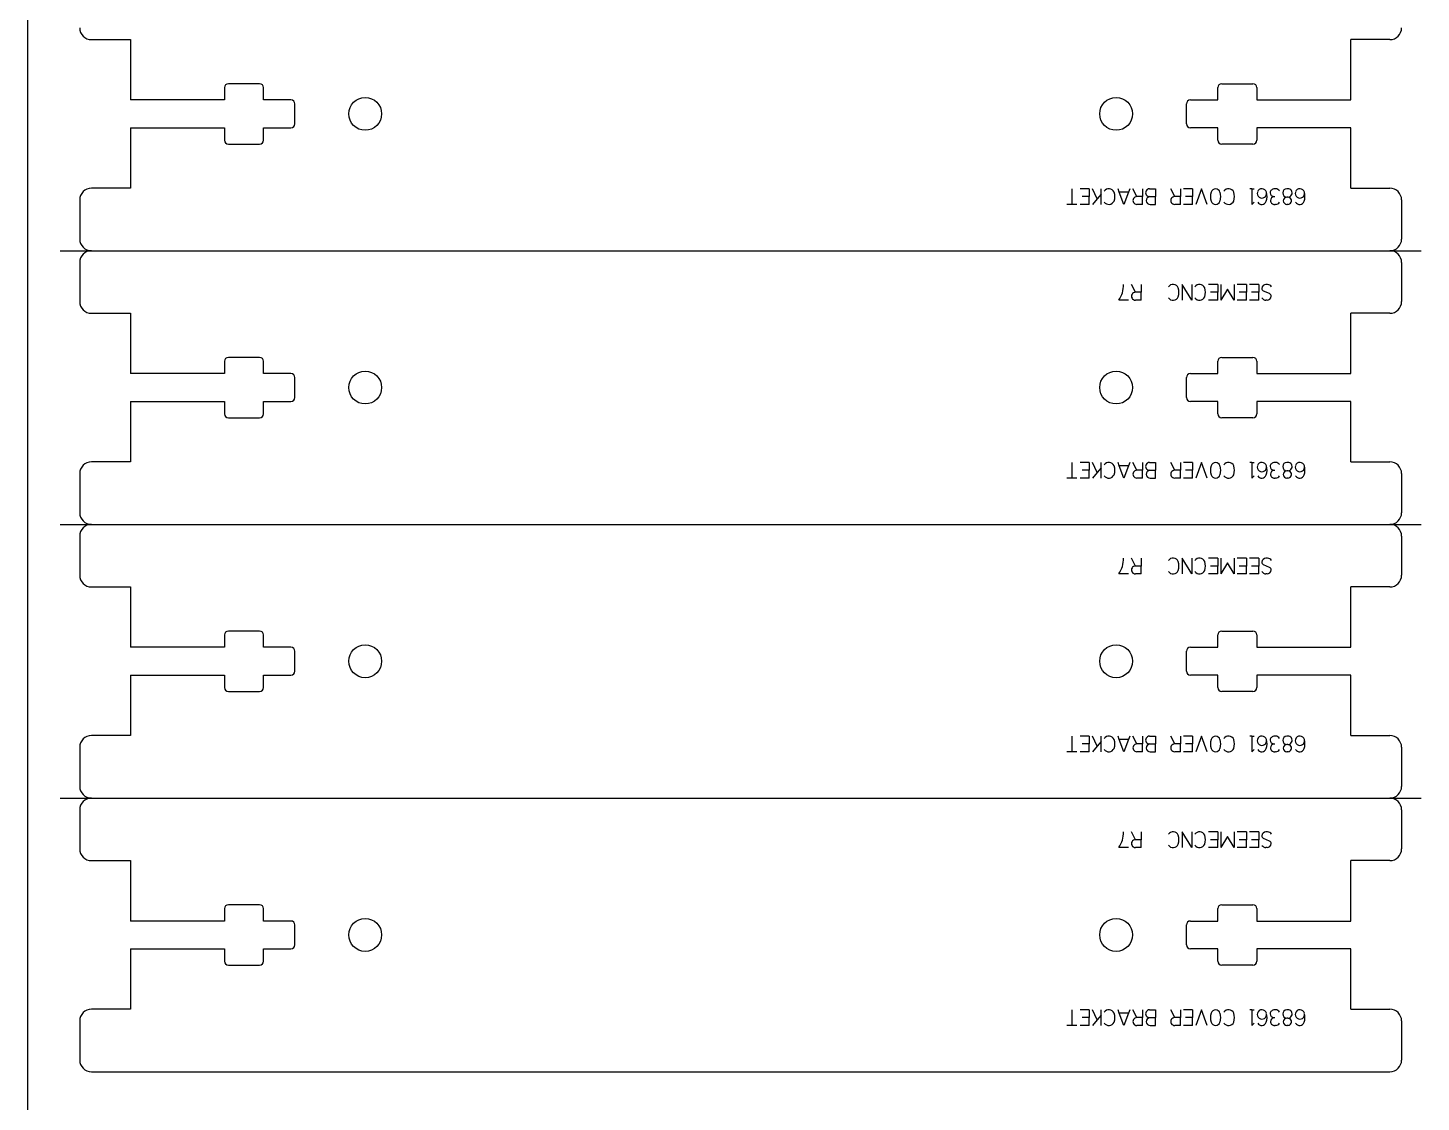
# Model space of a CAD drawing. Header units: inches. Extents: x -1316 to -504, y -366 to 91.
# Drawn here: x -1316.5 to -1138.3, y -165.9 to -28.5 of the extents above; entities that cross this region are included whole.
import ezdxf

# ---------------------------------------------------------------- set-up
doc = ezdxf.new("R2010")
doc.units = ezdxf.units.IN
doc.header["$MEASUREMENT"] = 0
doc.linetypes.add('Continuous2', pattern=[0])
doc.layers.add('68361 Cover Bracket', color=1, linetype='Continuous')
doc.layers.add('STOCK OUTLINE', color=1, linetype='Continuous')

msp = doc.modelspace()

# ---------------------------------------------------------------- linework, layer by layer
at = {"layer": '68361 Cover Bracket', "color": 1, "linetype": 'Continuous2', "lineweight": -3, "true_color": 0xff0000}
for p, q in [((-1308.34, -30.05), (-1303.34, -30.05)), ((-1303.34, -30.05), (-1303.34, -37.77)), ((-1142.34, -30.05), (-1147.34, -30.05)), ((-1147.34, -37.77), (-1147.34, -30.05)), ((-1291.34, -36.19), (-1291.34, -37.77)), ((-1286.84, -35.69), (-1290.84, -35.69)), ((-1286.34, -37.77), (-1286.34, -36.19)), ((-1164.34, -37.77), (-1164.34, -36.19)), ((-1163.84, -35.69), (-1159.84, -35.69)), ((-1159.34, -36.19), (-1159.34, -37.77)), ((-1291.34, -37.77), (-1303.34, -37.77)), ((-1282.84, -37.77), (-1286.34, -37.77)), ((-1282.34, -40.82), (-1282.34, -38.27)), ((-1168.34, -40.82), (-1168.34, -38.27)), ((-1167.84, -37.77), (-1164.34, -37.77)), ((-1159.34, -37.77), (-1147.34, -37.77)), ((-1303.34, -41.32), (-1303.34, -49.05)), ((-1303.34, -41.32), (-1291.34, -41.32)), ((-1291.34, -41.32), (-1291.34, -42.91)), ((-1286.34, -42.91), (-1286.34, -41.32)), ((-1286.34, -41.32), (-1282.84, -41.32)), ((-1164.34, -41.32), (-1167.84, -41.32)), ((-1164.34, -42.91), (-1164.34, -41.32)), ((-1159.34, -41.32), (-1159.34, -42.91)), ((-1147.34, -41.32), (-1159.34, -41.32)), ((-1147.34, -49.05), (-1147.34, -41.32)), ((-1290.84, -43.41), (-1286.84, -43.41)), ((-1159.84, -43.41), (-1163.84, -43.41)), ((-1303.34, -49.05), (-1308.34, -49.05)), ((-1147.34, -49.05), (-1142.34, -49.05)), ((-1309.84, -50.55), (-1309.84, -55.55)), ((-1140.84, -50.55), (-1140.84, -55.55)), ((-1309.84, -58.55), (-1309.84, -63.55)), ((-1140.84, -58.55), (-1140.84, -63.55)), ((-1308.34, -65.05), (-1303.34, -65.05)), ((-1303.34, -65.05), (-1303.34, -72.77)), ((-1142.34, -65.05), (-1147.34, -65.05)), ((-1147.34, -72.77), (-1147.34, -65.05)), ((-1291.34, -71.19), (-1291.34, -72.77)), ((-1286.84, -70.69), (-1290.84, -70.69)), ((-1286.34, -72.77), (-1286.34, -71.19)), ((-1164.34, -72.77), (-1164.34, -71.19)), ((-1163.84, -70.69), (-1159.84, -70.69)), ((-1159.34, -71.19), (-1159.34, -72.77)), ((-1291.34, -72.77), (-1303.34, -72.77)), ((-1282.84, -72.77), (-1286.34, -72.77)), ((-1167.84, -72.77), (-1164.34, -72.77)), ((-1159.34, -72.77), (-1147.34, -72.77)), ((-1282.34, -75.82), (-1282.34, -73.27)), ((-1168.34, -75.82), (-1168.34, -73.27)), ((-1303.34, -76.32), (-1303.34, -84.05)), ((-1303.34, -76.32), (-1291.34, -76.32)), ((-1291.34, -76.32), (-1291.34, -77.91)), ((-1286.34, -77.91), (-1286.34, -76.32)), ((-1286.34, -76.32), (-1282.84, -76.32)), ((-1164.34, -76.32), (-1167.84, -76.32)), ((-1164.34, -77.91), (-1164.34, -76.32)), ((-1159.34, -76.32), (-1159.34, -77.91)), ((-1147.34, -76.32), (-1159.34, -76.32)), ((-1147.34, -84.05), (-1147.34, -76.32)), ((-1290.84, -78.41), (-1286.84, -78.41)), ((-1159.84, -78.41), (-1163.84, -78.41)), ((-1303.34, -84.05), (-1308.34, -84.05)), ((-1147.34, -84.05), (-1142.34, -84.05)), ((-1309.84, -85.55), (-1309.84, -90.55)), ((-1140.84, -85.55), (-1140.84, -90.55)), ((-1309.84, -93.55), (-1309.84, -98.55)), ((-1140.84, -93.55), (-1140.84, -98.55)), ((-1308.34, -100.05), (-1303.34, -100.05)), ((-1303.34, -100.05), (-1303.34, -107.77)), ((-1142.34, -100.05), (-1147.34, -100.05)), ((-1147.34, -107.77), (-1147.34, -100.05)), ((-1291.34, -106.19), (-1291.34, -107.77)), ((-1286.84, -105.69), (-1290.84, -105.69)), ((-1286.34, -107.77), (-1286.34, -106.19)), ((-1164.34, -107.77), (-1164.34, -106.19)), ((-1163.84, -105.69), (-1159.84, -105.69)), ((-1159.34, -106.19), (-1159.34, -107.77)), ((-1291.34, -107.77), (-1303.34, -107.77)), ((-1282.84, -107.77), (-1286.34, -107.77)), ((-1282.34, -110.82), (-1282.34, -108.27)), ((-1168.34, -110.82), (-1168.34, -108.27)), ((-1167.84, -107.77), (-1164.34, -107.77)), ((-1159.34, -107.77), (-1147.34, -107.77)), ((-1303.34, -111.32), (-1303.34, -119.05)), ((-1303.34, -111.32), (-1291.34, -111.32)), ((-1291.34, -111.32), (-1291.34, -112.91)), ((-1286.34, -112.91), (-1286.34, -111.32)), ((-1286.34, -111.32), (-1282.84, -111.32)), ((-1164.34, -111.32), (-1167.84, -111.32)), ((-1164.34, -112.91), (-1164.34, -111.32)), ((-1159.34, -111.32), (-1159.34, -112.91)), ((-1147.34, -111.32), (-1159.34, -111.32)), ((-1147.34, -119.05), (-1147.34, -111.32)), ((-1290.84, -113.41), (-1286.84, -113.41)), ((-1159.84, -113.41), (-1163.84, -113.41)), ((-1303.34, -119.05), (-1308.34, -119.05)), ((-1147.34, -119.05), (-1142.34, -119.05)), ((-1309.84, -120.55), (-1309.84, -125.55)), ((-1140.84, -120.55), (-1140.84, -125.55)), ((-1309.84, -128.55), (-1309.84, -133.55)), ((-1140.84, -128.55), (-1140.84, -133.55)), ((-1308.34, -135.05), (-1303.34, -135.05)), ((-1303.34, -135.05), (-1303.34, -142.77)), ((-1142.34, -135.05), (-1147.34, -135.05)), ((-1147.34, -142.77), (-1147.34, -135.05)), ((-1286.84, -140.69), (-1290.84, -140.69)), ((-1163.84, -140.69), (-1159.84, -140.69)), ((-1291.34, -141.19), (-1291.34, -142.77)), ((-1286.34, -142.77), (-1286.34, -141.19)), ((-1164.34, -142.77), (-1164.34, -141.19)), ((-1159.34, -141.19), (-1159.34, -142.77)), ((-1291.34, -142.77), (-1303.34, -142.77)), ((-1282.84, -142.77), (-1286.34, -142.77)), ((-1282.34, -145.82), (-1282.34, -143.27)), ((-1168.34, -145.82), (-1168.34, -143.27)), ((-1167.84, -142.77), (-1164.34, -142.77)), ((-1159.34, -142.77), (-1147.34, -142.77)), ((-1303.34, -146.32), (-1303.34, -154.05)), ((-1303.34, -146.32), (-1291.34, -146.32)), ((-1291.34, -146.32), (-1291.34, -147.91)), ((-1286.34, -147.91), (-1286.34, -146.32)), ((-1286.34, -146.32), (-1282.84, -146.32)), ((-1164.34, -146.32), (-1167.84, -146.32)), ((-1164.34, -147.91), (-1164.34, -146.32)), ((-1159.34, -146.32), (-1159.34, -147.91)), ((-1147.34, -146.32), (-1159.34, -146.32)), ((-1147.34, -154.05), (-1147.34, -146.32)), ((-1290.84, -148.41), (-1286.84, -148.41)), ((-1159.84, -148.41), (-1163.84, -148.41)), ((-1303.34, -154.05), (-1308.34, -154.05)), ((-1147.34, -154.05), (-1142.34, -154.05)), ((-1309.84, -155.55), (-1309.84, -160.55)), ((-1140.84, -155.55), (-1140.84, -160.55)), ((-1308.34, -162.05), (-1142.34, -162.05))]:
    msp.add_line(p, q, dxfattribs=at)
at = {"layer": '68361 Cover Bracket', "color": 3, "linetype": 'Continuous2', "lineweight": -3, "true_color": 0x00ff00}
for p, q in [((-1182.98, -49.13), (-1182.98, -51.13)), ((-1180.77, -49.13), (-1181.94, -49.13)), ((-1180.77, -49.13), (-1180.77, -50.13)), ((-1179.76, -50.41), (-1180.37, -49.13)), ((-1179.25, -49.82), (-1179.76, -50.41)), ((-1179.25, -49.82), (-1179.25, -49.13)), ((-1179.25, -51.13), (-1179.25, -49.82)), ((-1176.93, -49.56), (-1177.09, -49.13)), ((-1175.75, -49.56), (-1176.93, -49.56)), ((-1176.34, -51.13), (-1176.93, -49.56)), ((-1175.75, -49.56), (-1176.34, -51.13)), ((-1175.59, -49.13), (-1175.75, -49.56)), ((-1174.69, -50.13), (-1175.19, -49.13)), ((-1173.97, -49.13), (-1173.97, -50.13)), ((-1173.07, -49.13), (-1172.29, -49.13)), ((-1172.29, -49.13), (-1172.29, -50.13)), ((-1169.85, -50.13), (-1170.35, -49.13)), ((-1169.12, -49.13), (-1169.12, -50.13)), ((-1167.55, -49.13), (-1168.72, -49.13)), ((-1167.55, -49.13), (-1167.55, -50.13)), ((-1166.42, -49.13), (-1167.15, -51.13)), ((-1165.69, -51.13), (-1166.42, -49.13)), ((-1159.97, -49.13), (-1160.25, -49.13)), ((-1159.97, -49.13), (-1159.97, -51.13)), ((-1159.97, -49.13), (-1159.68, -49.13)), ((-1156.94, -49.13), (-1157.07, -49.13)), ((-1155.37, -49.13), (-1155.5, -49.13)), ((-1182.98, -51.13), (-1183.62, -51.13)), ((-1182.34, -51.13), (-1182.98, -51.13)), ((-1180.77, -51.13), (-1181.94, -51.13)), ((-1180.77, -50.13), (-1181.69, -50.13)), ((-1180.77, -51.13), (-1180.77, -50.13)), ((-1179.76, -50.41), (-1180.37, -51.13)), ((-1173.97, -50.13), (-1174.69, -50.13)), ((-1173.97, -51.13), (-1174.69, -51.13)), ((-1173.97, -51.13), (-1173.97, -50.13)), ((-1173.03, -50.13), (-1172.29, -50.13)), ((-1172.98, -51.13), (-1172.29, -51.13)), ((-1172.29, -51.13), (-1172.29, -50.13)), ((-1169.12, -50.13), (-1169.85, -50.13)), ((-1169.12, -51.13), (-1169.85, -51.13)), ((-1169.12, -51.13), (-1169.12, -50.13)), ((-1167.55, -51.13), (-1168.72, -51.13)), ((-1167.55, -50.13), (-1168.46, -50.13)), ((-1167.55, -51.13), (-1167.55, -50.13)), ((-1159.97, -51.13), (-1159.68, -50.84)), ((-1157.18, -50.13), (-1157.04, -50.13)), ((-1156.96, -51.13), (-1157.04, -51.13)), ((-1155.37, -50.2), (-1155.5, -50.2)), ((-1155.37, -51.13), (-1155.5, -51.13)), ((-1174.87, -62.37), (-1175.37, -61.37)), ((-1174.15, -61.37), (-1174.15, -62.37)), ((-1168.9, -61.37), (-1168.9, -63.37)), ((-1167.67, -63.37), (-1168.9, -61.37)), ((-1167.67, -61.37), (-1167.67, -63.37)), ((-1164.34, -61.37), (-1165.51, -61.37)), ((-1164.34, -61.37), (-1164.34, -62.37)), ((-1163.94, -61.37), (-1163.94, -63.37)), ((-1163.1, -61.96), (-1163.94, -63.37)), ((-1162.25, -63.37), (-1163.1, -61.96)), ((-1162.25, -61.37), (-1162.25, -63.37)), ((-1160.68, -61.37), (-1161.85, -61.37)), ((-1160.68, -61.37), (-1160.68, -62.37)), ((-1159.11, -61.37), (-1160.28, -61.37)), ((-1159.11, -61.37), (-1159.11, -62.37)), ((-1157.71, -62.54), (-1158.5, -62.2)), ((-1157.97, -61.37), (-1158.18, -61.37)), ((-1175.77, -63.37), (-1176.97, -63.37)), ((-1174.15, -62.37), (-1174.87, -62.37)), ((-1174.15, -63.37), (-1174.87, -63.37)), ((-1174.15, -63.37), (-1174.15, -62.37)), ((-1164.34, -63.37), (-1165.51, -63.37)), ((-1164.34, -62.37), (-1165.26, -62.37)), ((-1164.34, -63.37), (-1164.34, -62.37)), ((-1160.68, -63.37), (-1161.85, -63.37)), ((-1160.68, -62.37), (-1161.6, -62.37)), ((-1160.68, -63.37), (-1160.68, -62.37)), ((-1159.11, -63.37), (-1160.28, -63.37)), ((-1159.11, -62.37), (-1160.02, -62.37)), ((-1159.11, -63.37), (-1159.11, -62.37)), ((-1158.04, -63.37), (-1158.2, -63.37)), ((-1182.98, -84.13), (-1182.98, -86.13)), ((-1180.77, -84.13), (-1181.94, -84.13)), ((-1180.77, -85.13), (-1181.69, -85.13)), ((-1180.77, -84.13), (-1180.77, -85.13)), ((-1180.77, -86.13), (-1180.77, -85.13)), ((-1179.76, -85.41), (-1180.37, -84.13)), ((-1179.76, -85.41), (-1180.37, -86.13)), ((-1179.25, -84.82), (-1179.76, -85.41)), ((-1179.25, -84.82), (-1179.25, -84.13)), ((-1179.25, -86.13), (-1179.25, -84.82)), ((-1176.93, -84.56), (-1177.09, -84.13)), ((-1175.75, -84.56), (-1176.93, -84.56)), ((-1176.34, -86.13), (-1176.93, -84.56)), ((-1175.75, -84.56), (-1176.34, -86.13)), ((-1175.59, -84.13), (-1175.75, -84.56)), ((-1174.69, -85.13), (-1175.19, -84.13)), ((-1173.97, -85.13), (-1174.69, -85.13)), ((-1173.97, -84.13), (-1173.97, -85.13)), ((-1173.97, -86.13), (-1173.97, -85.13)), ((-1173.07, -84.13), (-1172.29, -84.13)), ((-1173.03, -85.13), (-1172.29, -85.13)), ((-1172.29, -84.13), (-1172.29, -85.13)), ((-1172.29, -86.13), (-1172.29, -85.13)), ((-1169.85, -85.13), (-1170.35, -84.13)), ((-1169.12, -85.13), (-1169.85, -85.13)), ((-1169.12, -84.13), (-1169.12, -85.13)), ((-1169.12, -86.13), (-1169.12, -85.13)), ((-1167.55, -84.13), (-1168.72, -84.13)), ((-1167.55, -85.13), (-1168.46, -85.13)), ((-1167.55, -84.13), (-1167.55, -85.13)), ((-1167.55, -86.13), (-1167.55, -85.13)), ((-1166.42, -84.13), (-1167.15, -86.13)), ((-1165.69, -86.13), (-1166.42, -84.13)), ((-1159.97, -84.13), (-1160.25, -84.13)), ((-1159.97, -84.13), (-1159.97, -86.13)), ((-1159.97, -84.13), (-1159.68, -84.13)), ((-1157.18, -85.13), (-1157.04, -85.13)), ((-1156.94, -84.13), (-1157.07, -84.13)), ((-1155.37, -84.13), (-1155.5, -84.13)), ((-1155.37, -85.2), (-1155.5, -85.2)), ((-1182.98, -86.13), (-1183.62, -86.13)), ((-1182.34, -86.13), (-1182.98, -86.13)), ((-1180.77, -86.13), (-1181.94, -86.13)), ((-1173.97, -86.13), (-1174.69, -86.13)), ((-1172.98, -86.13), (-1172.29, -86.13)), ((-1169.12, -86.13), (-1169.85, -86.13)), ((-1167.55, -86.13), (-1168.72, -86.13)), ((-1159.97, -86.13), (-1159.68, -85.84)), ((-1156.96, -86.13), (-1157.04, -86.13)), ((-1155.37, -86.13), (-1155.5, -86.13)), ((-1174.87, -97.37), (-1175.37, -96.37)), ((-1174.15, -97.37), (-1174.87, -97.37)), ((-1174.15, -96.37), (-1174.15, -97.37)), ((-1174.15, -98.37), (-1174.15, -97.37)), ((-1168.9, -96.37), (-1168.9, -98.37)), ((-1167.67, -98.37), (-1168.9, -96.37)), ((-1167.67, -96.37), (-1167.67, -98.37)), ((-1164.34, -96.37), (-1165.51, -96.37)), ((-1164.34, -97.37), (-1165.26, -97.37)), ((-1164.34, -96.37), (-1164.34, -97.37)), ((-1164.34, -98.37), (-1164.34, -97.37)), ((-1163.94, -96.37), (-1163.94, -98.37)), ((-1163.1, -96.96), (-1163.94, -98.37)), ((-1162.25, -98.37), (-1163.1, -96.96)), ((-1162.25, -96.37), (-1162.25, -98.37)), ((-1160.68, -96.37), (-1161.85, -96.37)), ((-1160.68, -97.37), (-1161.6, -97.37)), ((-1160.68, -96.37), (-1160.68, -97.37)), ((-1160.68, -98.37), (-1160.68, -97.37)), ((-1159.11, -96.37), (-1160.28, -96.37)), ((-1159.11, -97.37), (-1160.02, -97.37)), ((-1159.11, -96.37), (-1159.11, -97.37)), ((-1159.11, -98.37), (-1159.11, -97.37)), ((-1157.71, -97.54), (-1158.5, -97.2)), ((-1157.97, -96.37), (-1158.18, -96.37)), ((-1175.77, -98.37), (-1176.97, -98.37)), ((-1174.15, -98.37), (-1174.87, -98.37)), ((-1164.34, -98.37), (-1165.51, -98.37)), ((-1160.68, -98.37), (-1161.85, -98.37)), ((-1159.11, -98.37), (-1160.28, -98.37)), ((-1158.04, -98.37), (-1158.2, -98.37)), ((-1182.98, -119.13), (-1182.98, -121.13)), ((-1180.77, -119.13), (-1181.94, -119.13)), ((-1180.77, -119.13), (-1180.77, -120.13)), ((-1179.76, -120.41), (-1180.37, -119.13)), ((-1179.25, -119.82), (-1179.25, -119.13)), ((-1176.93, -119.56), (-1177.09, -119.13)), ((-1175.59, -119.13), (-1175.75, -119.56)), ((-1174.69, -120.13), (-1175.19, -119.13)), ((-1173.97, -119.13), (-1173.97, -120.13)), ((-1173.07, -119.13), (-1172.29, -119.13)), ((-1172.29, -119.13), (-1172.29, -120.13)), ((-1169.85, -120.13), (-1170.35, -119.13)), ((-1169.12, -119.13), (-1169.12, -120.13)), ((-1167.55, -119.13), (-1168.72, -119.13)), ((-1167.55, -119.13), (-1167.55, -120.13)), ((-1166.42, -119.13), (-1167.15, -121.13)), ((-1165.69, -121.13), (-1166.42, -119.13)), ((-1159.97, -119.13), (-1160.25, -119.13)), ((-1159.97, -119.13), (-1159.97, -121.13)), ((-1159.97, -119.13), (-1159.68, -119.13)), ((-1156.94, -119.13), (-1157.07, -119.13)), ((-1155.37, -119.13), (-1155.5, -119.13)), ((-1182.98, -121.13), (-1183.62, -121.13)), ((-1182.34, -121.13), (-1182.98, -121.13)), ((-1180.77, -121.13), (-1181.94, -121.13)), ((-1180.77, -120.13), (-1181.69, -120.13)), ((-1180.77, -121.13), (-1180.77, -120.13)), ((-1179.76, -120.41), (-1180.37, -121.13)), ((-1179.25, -119.82), (-1179.76, -120.41)), ((-1179.25, -121.13), (-1179.25, -119.82)), ((-1175.75, -119.56), (-1176.93, -119.56)), ((-1176.34, -121.13), (-1176.93, -119.56)), ((-1175.75, -119.56), (-1176.34, -121.13)), ((-1173.97, -120.13), (-1174.69, -120.13)), ((-1173.97, -121.13), (-1174.69, -121.13)), ((-1173.97, -121.13), (-1173.97, -120.13)), ((-1173.03, -120.13), (-1172.29, -120.13)), ((-1172.98, -121.13), (-1172.29, -121.13)), ((-1172.29, -121.13), (-1172.29, -120.13)), ((-1169.12, -120.13), (-1169.85, -120.13)), ((-1169.12, -121.13), (-1169.85, -121.13)), ((-1169.12, -121.13), (-1169.12, -120.13)), ((-1167.55, -121.13), (-1168.72, -121.13)), ((-1167.55, -120.13), (-1168.46, -120.13)), ((-1167.55, -121.13), (-1167.55, -120.13)), ((-1159.97, -121.13), (-1159.68, -120.84)), ((-1157.18, -120.13), (-1157.04, -120.13)), ((-1156.96, -121.13), (-1157.04, -121.13)), ((-1155.37, -120.2), (-1155.5, -120.2)), ((-1155.37, -121.13), (-1155.5, -121.13)), ((-1174.87, -132.37), (-1175.37, -131.37)), ((-1174.15, -131.37), (-1174.15, -132.37)), ((-1168.9, -131.37), (-1168.9, -133.37)), ((-1167.67, -133.37), (-1168.9, -131.37)), ((-1167.67, -131.37), (-1167.67, -133.37)), ((-1164.34, -131.37), (-1165.51, -131.37)), ((-1164.34, -131.37), (-1164.34, -132.37)), ((-1163.94, -131.37), (-1163.94, -133.37)), ((-1162.25, -131.37), (-1162.25, -133.37)), ((-1160.68, -131.37), (-1161.85, -131.37)), ((-1160.68, -131.37), (-1160.68, -132.37)), ((-1159.11, -131.37), (-1160.28, -131.37)), ((-1159.11, -131.37), (-1159.11, -132.37)), ((-1157.97, -131.37), (-1158.18, -131.37)), ((-1175.77, -133.37), (-1176.97, -133.37)), ((-1174.15, -132.37), (-1174.87, -132.37)), ((-1174.15, -133.37), (-1174.87, -133.37)), ((-1174.15, -133.37), (-1174.15, -132.37)), ((-1164.34, -133.37), (-1165.51, -133.37)), ((-1164.34, -132.37), (-1165.26, -132.37)), ((-1164.34, -133.37), (-1164.34, -132.37)), ((-1163.1, -131.96), (-1163.94, -133.37)), ((-1162.25, -133.37), (-1163.1, -131.96)), ((-1160.68, -133.37), (-1161.85, -133.37)), ((-1160.68, -132.37), (-1161.6, -132.37)), ((-1160.68, -133.37), (-1160.68, -132.37)), ((-1159.11, -133.37), (-1160.28, -133.37)), ((-1159.11, -132.37), (-1160.02, -132.37)), ((-1159.11, -133.37), (-1159.11, -132.37)), ((-1157.71, -132.54), (-1158.5, -132.2)), ((-1158.04, -133.37), (-1158.2, -133.37)), ((-1182.98, -154.13), (-1182.98, -156.13)), ((-1180.77, -154.13), (-1181.94, -154.13)), ((-1180.77, -154.13), (-1180.77, -155.13)), ((-1179.76, -155.41), (-1180.37, -154.13)), ((-1179.25, -154.82), (-1179.76, -155.41)), ((-1179.25, -154.82), (-1179.25, -154.13)), ((-1179.25, -156.13), (-1179.25, -154.82)), ((-1176.93, -154.56), (-1177.09, -154.13)), ((-1175.75, -154.56), (-1176.93, -154.56)), ((-1176.34, -156.13), (-1176.93, -154.56)), ((-1175.75, -154.56), (-1176.34, -156.13)), ((-1175.59, -154.13), (-1175.75, -154.56)), ((-1174.69, -155.13), (-1175.19, -154.13)), ((-1173.97, -154.13), (-1173.97, -155.13)), ((-1173.07, -154.13), (-1172.29, -154.13)), ((-1172.29, -154.13), (-1172.29, -155.13)), ((-1169.85, -155.13), (-1170.35, -154.13)), ((-1169.12, -154.13), (-1169.12, -155.13)), ((-1167.55, -154.13), (-1168.72, -154.13)), ((-1167.55, -154.13), (-1167.55, -155.13)), ((-1166.42, -154.13), (-1167.15, -156.13)), ((-1165.69, -156.13), (-1166.42, -154.13)), ((-1159.97, -154.13), (-1160.25, -154.13)), ((-1159.97, -154.13), (-1159.97, -156.13)), ((-1159.97, -154.13), (-1159.68, -154.13)), ((-1156.94, -154.13), (-1157.07, -154.13)), ((-1155.37, -154.13), (-1155.5, -154.13)), ((-1182.98, -156.13), (-1183.62, -156.13)), ((-1182.34, -156.13), (-1182.98, -156.13)), ((-1180.77, -156.13), (-1181.94, -156.13)), ((-1180.77, -155.13), (-1181.69, -155.13)), ((-1180.77, -156.13), (-1180.77, -155.13)), ((-1179.76, -155.41), (-1180.37, -156.13)), ((-1173.97, -155.13), (-1174.69, -155.13)), ((-1173.97, -156.13), (-1174.69, -156.13)), ((-1173.97, -156.13), (-1173.97, -155.13)), ((-1173.03, -155.13), (-1172.29, -155.13)), ((-1172.98, -156.13), (-1172.29, -156.13)), ((-1172.29, -156.13), (-1172.29, -155.13)), ((-1169.12, -155.13), (-1169.85, -155.13)), ((-1169.12, -156.13), (-1169.85, -156.13)), ((-1169.12, -156.13), (-1169.12, -155.13)), ((-1167.55, -156.13), (-1168.72, -156.13)), ((-1167.55, -155.13), (-1168.46, -155.13)), ((-1167.55, -156.13), (-1167.55, -155.13)), ((-1159.97, -156.13), (-1159.68, -155.84)), ((-1157.18, -155.13), (-1157.04, -155.13)), ((-1156.96, -156.13), (-1157.04, -156.13)), ((-1155.37, -155.2), (-1155.5, -155.2)), ((-1155.37, -156.13), (-1155.5, -156.13))]:
    msp.add_line(p, q, dxfattribs=at)
at = {"layer": '68361 Cover Bracket', "color": 5, "linetype": 'Continuous2', "lineweight": -3, "true_color": 0x0000ff}
for p, q in [((-1312.34, -57.05), (-1138.34, -57.05)), ((-1312.34, -92.05), (-1138.34, -92.05)), ((-1312.34, -127.05), (-1138.34, -127.05))]:
    msp.add_line(p, q, dxfattribs=at)
for centre in [(-1273.34, -39.55), (-1177.34, -39.55), (-1273.34, -74.55), (-1177.34, -74.55), (-1273.34, -109.55), (-1177.34, -109.55), (-1273.34, -144.55), (-1177.34, -144.55)]:
    msp.add_circle(centre, 2.1, dxfattribs=at)
at = {"layer": '68361 Cover Bracket', "color": 1, "linetype": 'Continuous2', "lineweight": -3, "true_color": 0xff0000}
for centre, radius, start, end in [((-1308.34, -28.55), 1.5, 180, 270), ((-1142.34, -28.55), 1.5, 270, 0), ((-1290.84, -36.19), 0.5, 90, 180), ((-1286.84, -36.19), 0.5, 360, 90), ((-1163.84, -36.19), 0.5, 90, 180), ((-1159.84, -36.19), 0.5, 360, 90), ((-1282.84, -38.27), 0.5, 360, 90), ((-1167.84, -38.27), 0.5, 90, 180), ((-1282.84, -40.82), 0.5, 270, 0), ((-1167.84, -40.82), 0.5, 180, 270), ((-1290.84, -42.91), 0.5, 180, 270), ((-1286.84, -42.91), 0.5, 270, 0), ((-1163.84, -42.91), 0.5, 180, 270), ((-1159.84, -42.91), 0.5, 270, 0), ((-1308.34, -50.55), 1.5, 90, 180), ((-1142.34, -50.55), 1.5, 0, 90), ((-1308.34, -55.55), 1.5, 180, 270), ((-1142.34, -55.55), 1.5, 270, 360), ((-1308.34, -58.55), 1.5, 90, 180), ((-1142.34, -58.55), 1.5, 0, 90), ((-1308.34, -63.55), 1.5, 180, 270), ((-1142.34, -63.55), 1.5, 270, 0), ((-1290.84, -71.19), 0.5, 90, 180), ((-1286.84, -71.19), 0.5, 360, 90), ((-1163.84, -71.19), 0.5, 90, 180), ((-1159.84, -71.19), 0.5, 360, 90), ((-1282.84, -73.27), 0.5, 360, 90), ((-1167.84, -73.27), 0.5, 90, 180), ((-1282.84, -75.82), 0.5, 270, 0), ((-1167.84, -75.82), 0.5, 180, 270), ((-1290.84, -77.91), 0.5, 180, 270), ((-1286.84, -77.91), 0.5, 270, 0), ((-1163.84, -77.91), 0.5, 180, 270), ((-1159.84, -77.91), 0.5, 270, 0), ((-1308.34, -85.55), 1.5, 90, 180), ((-1142.34, -85.55), 1.5, 0, 90), ((-1308.34, -90.55), 1.5, 180, 270), ((-1142.34, -90.55), 1.5, 270, 360), ((-1308.34, -93.55), 1.5, 90, 180), ((-1142.34, -93.55), 1.5, 0, 90), ((-1308.34, -98.55), 1.5, 180, 270), ((-1142.34, -98.55), 1.5, 270, 0), ((-1290.84, -106.19), 0.5, 90, 180), ((-1286.84, -106.19), 0.5, 360, 90), ((-1163.84, -106.19), 0.5, 90, 180), ((-1159.84, -106.19), 0.5, 360, 90), ((-1282.84, -108.27), 0.5, 360, 90), ((-1167.84, -108.27), 0.5, 90, 180), ((-1282.84, -110.82), 0.5, 270, 0), ((-1167.84, -110.82), 0.5, 180, 270), ((-1290.84, -112.91), 0.5, 180, 270), ((-1286.84, -112.91), 0.5, 270, 0), ((-1163.84, -112.91), 0.5, 180, 270), ((-1159.84, -112.91), 0.5, 270, 0), ((-1308.34, -120.55), 1.5, 90, 180), ((-1142.34, -120.55), 1.5, 0, 90), ((-1308.34, -125.55), 1.5, 180, 270), ((-1142.34, -125.55), 1.5, 270, 360), ((-1308.34, -128.55), 1.5, 90, 180), ((-1142.34, -128.55), 1.5, 0, 90), ((-1308.34, -133.55), 1.5, 180, 270), ((-1142.34, -133.55), 1.5, 270, 0), ((-1290.84, -141.19), 0.5, 90, 180), ((-1286.84, -141.19), 0.5, 360, 90), ((-1163.84, -141.19), 0.5, 90, 180), ((-1159.84, -141.19), 0.5, 360, 90), ((-1282.84, -143.27), 0.5, 360, 90), ((-1167.84, -143.27), 0.5, 90, 180), ((-1282.84, -145.82), 0.5, 270, 0), ((-1167.84, -145.82), 0.5, 180, 270), ((-1290.84, -147.91), 0.5, 180, 270), ((-1286.84, -147.91), 0.5, 270, 0), ((-1163.84, -147.91), 0.5, 180, 270), ((-1159.84, -147.91), 0.5, 270, 0), ((-1308.34, -155.55), 1.5, 90, 180), ((-1142.34, -155.55), 1.5, 0, 90), ((-1308.34, -160.55), 1.5, 180, 270), ((-1142.34, -160.55), 1.5, 270, 360)]:
    msp.add_arc(centre, radius, start, end, dxfattribs=at)
at = {"layer": '68361 Cover Bracket', "color": 3, "linetype": 'Continuous2', "lineweight": -3, "true_color": 0x00ff00}
for centre, radius, start, end in [((-1178.26, -49.86), 0.735, 24.3868, 144.32), ((-1179.27, -50.13), 1.78, 341.2941, 18.7059), ((-1173.07, -49.63), 0.5, 90, 273.9129), ((-1163.51, -50.13), 1.78, 161.2941, 198.7059), ((-1164.63, -49.72), 0.595, 15.902, 164.098), ((-1165.74, -50.13), 1.78, 341.2941, 18.7059), ((-1162.96, -49.86), 0.735, 24.3868, 144.32), ((-1163.98, -50.13), 1.78, 341.2941, 18.7059), ((-1158.69, -49.72), 0.594, 162.2661, 13.7339), ((-1158.69, -49.72), 0.595, 13.902, 162.098), ((-1159.82, -50.09), 1.78, 339.2941, 16.7059), ((-1157.18, -49.63), 0.457, 131.1859, 180), ((-1157.13, -49.63), 0.504, 180, 264.185), ((-1157.07, -49.76), 0.631, 90.0001, 131.1859), ((-1156.94, -49.7), 0.577, 30.2932, 90.0001), ((-1155.5, -49.66), 0.536, 90, 180), ((-1155.5, -49.66), 0.536, 180, 270), ((-1155.37, -49.66), 0.536, 34.6857, 90), ((-1155.37, -49.66), 0.536, 270, 34.6857), ((-1153.84, -49.72), 0.594, 162.2661, 13.7339), ((-1153.84, -49.72), 0.595, 13.902, 162.098), ((-1154.97, -50.09), 1.78, 339.2941, 16.7059), ((-1178.26, -50.39), 0.735, 215.68, 335.6132), ((-1174.69, -50.63), 0.5, 89.9912, 270), ((-1172.98, -50.63), 0.5, 95.7176, 270), ((-1169.85, -50.63), 0.5, 89.9912, 270), ((-1164.63, -50.53), 0.595, 195.902, 344.098), ((-1162.96, -50.39), 0.735, 215.68, 335.6132), ((-1158.72, -50.54), 0.595, 209.3075, 342.098), ((-1157.1, -50.63), 0.504, 99.0881, 180), ((-1157.15, -50.63), 0.457, 180, 228.8141), ((-1157.04, -50.5), 0.631, 228.8141, 269.9999), ((-1156.96, -50.55), 0.577, 269.9999, 329.7068), ((-1155.5, -50.66), 0.464, 90, 180), ((-1155.5, -50.66), 0.464, 180, 270), ((-1155.37, -50.66), 0.464, 297.5491, 90), ((-1155.37, -50.66), 0.464, 270, 297.5491), ((-1153.87, -50.54), 0.595, 209.3075, 342.098), ((-1180.01, -61.37), 3.63, 326.6069, 359.9947), ((-1170.06, -62.1), 0.735, 24.3868, 144.32), ((-1171.08, -62.37), 1.78, 341.2941, 18.7059), ((-1166.68, -62.1), 0.735, 24.3868, 144.32), ((-1167.7, -62.37), 1.78, 341.2941, 18.7059), ((-1158.18, -61.9), 0.526, 89.4411, 177.3507), ((-1158.28, -61.83), 0.43, 185.1822, 239.3448), ((-1157.98, -61.95), 0.577, 30.522, 89.4411), ((-1174.87, -62.87), 0.5, 89.9912, 270), ((-1170.06, -62.64), 0.735, 215.68, 335.6132), ((-1166.68, -62.64), 0.735, 215.68, 335.6132), ((-1158.19, -62.8), 0.577, 210.522, 269.2985), ((-1158.03, -62.85), 0.526, 269.2985, 357.3507), ((-1157.93, -62.91), 0.43, 5.1823, 59.3448), ((-1178.26, -84.86), 0.735, 24.3868, 144.32), ((-1179.27, -85.13), 1.78, 341.2941, 18.7059), ((-1174.69, -85.63), 0.5, 89.9912, 270), ((-1173.07, -84.63), 0.5, 90, 273.9129), ((-1172.98, -85.63), 0.5, 95.7176, 270), ((-1169.85, -85.63), 0.5, 89.9912, 270), ((-1163.51, -85.13), 1.78, 161.2941, 198.7059), ((-1164.63, -84.72), 0.595, 15.902, 164.098), ((-1165.74, -85.13), 1.78, 341.2941, 18.7059), ((-1162.96, -84.86), 0.735, 24.3868, 144.32), ((-1163.98, -85.13), 1.78, 341.2941, 18.7059), ((-1158.69, -84.72), 0.594, 162.2661, 13.7339), ((-1158.69, -84.72), 0.595, 13.902, 162.098), ((-1159.82, -85.09), 1.78, 339.2941, 16.7059), ((-1157.18, -84.63), 0.457, 131.1859, 180), ((-1157.13, -84.63), 0.504, 180, 264.185), ((-1157.1, -85.63), 0.504, 99.0881, 180), ((-1157.07, -84.76), 0.631, 90.0001, 131.1859), ((-1156.94, -84.7), 0.577, 30.2932, 90.0001), ((-1155.5, -84.66), 0.536, 90, 180), ((-1155.5, -84.66), 0.536, 180, 270), ((-1155.5, -85.66), 0.464, 90, 180), ((-1155.37, -84.66), 0.536, 34.6857, 90), ((-1155.37, -84.66), 0.536, 270, 34.6857), ((-1155.37, -85.66), 0.464, 297.5491, 90), ((-1153.84, -84.72), 0.594, 162.2661, 13.7339), ((-1153.84, -84.72), 0.595, 13.902, 162.098), ((-1154.97, -85.09), 1.78, 339.2941, 16.7059), ((-1178.26, -85.39), 0.735, 215.68, 335.6132), ((-1164.63, -85.53), 0.595, 195.902, 344.098), ((-1162.96, -85.39), 0.735, 215.68, 335.6132), ((-1158.72, -85.54), 0.595, 209.3075, 342.098), ((-1157.15, -85.63), 0.457, 180, 228.8141), ((-1157.04, -85.5), 0.631, 228.8141, 269.9999), ((-1156.96, -85.55), 0.577, 269.9999, 329.7068), ((-1155.5, -85.66), 0.464, 180, 270), ((-1155.37, -85.66), 0.464, 270, 297.5491), ((-1153.87, -85.54), 0.595, 209.3075, 342.098), ((-1180.01, -96.37), 3.63, 326.6069, 359.9947), ((-1174.87, -97.87), 0.5, 89.9912, 270), ((-1170.06, -97.1), 0.735, 24.3868, 144.32), ((-1170.06, -97.64), 0.735, 215.68, 335.6132), ((-1171.08, -97.37), 1.78, 341.2941, 18.7059), ((-1166.68, -97.1), 0.735, 24.3868, 144.32), ((-1166.68, -97.64), 0.735, 215.68, 335.6132), ((-1167.7, -97.37), 1.78, 341.2941, 18.7059), ((-1158.18, -96.9), 0.526, 89.4411, 177.3507), ((-1158.28, -96.83), 0.43, 185.1822, 239.3448), ((-1158.03, -97.85), 0.526, 269.2985, 357.3507), ((-1157.98, -96.95), 0.577, 30.522, 89.4411), ((-1157.93, -97.91), 0.43, 5.1823, 59.3448), ((-1158.19, -97.8), 0.577, 210.522, 269.2985), ((-1178.26, -119.86), 0.735, 24.3868, 144.32), ((-1173.07, -119.63), 0.5, 90, 273.9129), ((-1164.63, -119.72), 0.595, 15.902, 164.098), ((-1162.96, -119.86), 0.735, 24.3868, 144.32), ((-1158.69, -119.72), 0.595, 13.902, 162.098), ((-1157.18, -119.63), 0.457, 131.1859, 180), ((-1157.07, -119.76), 0.631, 90.0001, 131.1859), ((-1156.94, -119.7), 0.577, 30.2932, 90.0001), ((-1155.5, -119.66), 0.536, 90, 180), ((-1155.37, -119.66), 0.536, 34.6857, 90), ((-1153.84, -119.72), 0.595, 13.902, 162.098), ((-1178.26, -120.39), 0.735, 215.68, 335.6132), ((-1179.27, -120.13), 1.78, 341.2941, 18.7059), ((-1174.69, -120.63), 0.5, 89.9912, 270), ((-1172.98, -120.63), 0.5, 95.7176, 270), ((-1169.85, -120.63), 0.5, 89.9912, 270), ((-1163.51, -120.13), 1.78, 161.2941, 198.7059), ((-1164.63, -120.53), 0.595, 195.902, 344.098), ((-1165.74, -120.13), 1.78, 341.2941, 18.7059), ((-1162.96, -120.39), 0.735, 215.68, 335.6132), ((-1163.98, -120.13), 1.78, 341.2941, 18.7059), ((-1158.69, -119.72), 0.594, 162.2661, 13.7339), ((-1158.72, -120.54), 0.595, 209.3075, 342.098), ((-1159.82, -120.09), 1.78, 339.2941, 16.7059), ((-1157.13, -119.63), 0.504, 180, 264.185), ((-1157.1, -120.63), 0.504, 99.0881, 180), ((-1157.15, -120.63), 0.457, 180, 228.8141), ((-1157.04, -120.5), 0.631, 228.8141, 269.9999), ((-1156.96, -120.55), 0.577, 269.9999, 329.7068), ((-1155.5, -119.66), 0.536, 180, 270), ((-1155.5, -120.66), 0.464, 90, 180), ((-1155.5, -120.66), 0.464, 180, 270), ((-1155.37, -119.66), 0.536, 270, 34.6857), ((-1155.37, -120.66), 0.464, 297.5491, 90), ((-1155.37, -120.66), 0.464, 270, 297.5491), ((-1153.84, -119.72), 0.594, 162.2661, 13.7339), ((-1153.87, -120.54), 0.595, 209.3075, 342.098), ((-1154.97, -120.09), 1.78, 339.2941, 16.7059), ((-1180.01, -131.37), 3.63, 326.6069, 359.9947), ((-1170.06, -132.1), 0.735, 24.3868, 144.32), ((-1171.08, -132.37), 1.78, 341.2941, 18.7059), ((-1166.68, -132.1), 0.735, 24.3868, 144.32), ((-1167.7, -132.37), 1.78, 341.2941, 18.7059), ((-1158.18, -131.9), 0.526, 89.4411, 177.3507), ((-1157.98, -131.95), 0.577, 30.522, 89.4411), ((-1174.87, -132.87), 0.5, 89.9912, 270), ((-1170.06, -132.64), 0.735, 215.68, 335.6132), ((-1166.68, -132.64), 0.735, 215.68, 335.6132), ((-1158.28, -131.83), 0.43, 185.1822, 239.3448), ((-1158.19, -132.8), 0.577, 210.522, 269.2985), ((-1158.03, -132.85), 0.526, 269.2985, 357.3507), ((-1157.93, -132.91), 0.43, 5.1823, 59.3448), ((-1178.26, -154.86), 0.735, 24.3868, 144.32), ((-1179.27, -155.13), 1.78, 341.2941, 18.7059), ((-1173.07, -154.63), 0.5, 90, 273.9129), ((-1163.51, -155.13), 1.78, 161.2941, 198.7059), ((-1164.63, -154.72), 0.595, 15.902, 164.098), ((-1165.74, -155.13), 1.78, 341.2941, 18.7059), ((-1162.96, -154.86), 0.735, 24.3868, 144.32), ((-1163.98, -155.13), 1.78, 341.2941, 18.7059), ((-1158.69, -154.72), 0.594, 162.2661, 13.7339), ((-1158.69, -154.72), 0.595, 13.902, 162.098), ((-1159.82, -155.09), 1.78, 339.2941, 16.7059), ((-1157.18, -154.63), 0.457, 131.1859, 180), ((-1157.13, -154.63), 0.504, 180, 264.185), ((-1157.07, -154.76), 0.631, 90.0001, 131.1859), ((-1156.94, -154.7), 0.577, 30.2932, 90.0001), ((-1155.5, -154.66), 0.536, 90, 180), ((-1155.5, -154.66), 0.536, 180, 270), ((-1155.37, -154.66), 0.536, 34.6857, 90), ((-1155.37, -154.66), 0.536, 270, 34.6857), ((-1153.84, -154.72), 0.594, 162.2661, 13.7339), ((-1153.84, -154.72), 0.595, 13.902, 162.098), ((-1154.97, -155.09), 1.78, 339.2941, 16.7059), ((-1178.26, -155.39), 0.735, 215.68, 335.6132), ((-1174.69, -155.63), 0.5, 89.9912, 270), ((-1172.98, -155.63), 0.5, 95.7176, 270), ((-1169.85, -155.63), 0.5, 89.9912, 270), ((-1164.63, -155.53), 0.595, 195.902, 344.098), ((-1162.96, -155.39), 0.735, 215.68, 335.6132), ((-1158.72, -155.54), 0.595, 209.3075, 342.098), ((-1157.1, -155.63), 0.504, 99.0881, 180), ((-1157.15, -155.63), 0.457, 180, 228.8141), ((-1157.04, -155.5), 0.631, 228.8141, 269.9999), ((-1156.96, -155.55), 0.577, 269.9999, 329.7068), ((-1155.5, -155.66), 0.464, 90, 180), ((-1155.5, -155.66), 0.464, 180, 270), ((-1155.37, -155.66), 0.464, 297.5491, 90), ((-1155.37, -155.66), 0.464, 270, 297.5491), ((-1153.87, -155.54), 0.595, 209.3075, 342.098)]:
    msp.add_arc(centre, radius, start, end, dxfattribs=at)
at = {"layer": 'STOCK OUTLINE', "color": 2, "linetype": 'Continuous2', "lineweight": -3, "true_color": 0xffff00}
msp.add_line((-1316.47, -366.39), (-1316.47, 90.81), dxfattribs=at)

doc.saveas('drawing.dxf')
